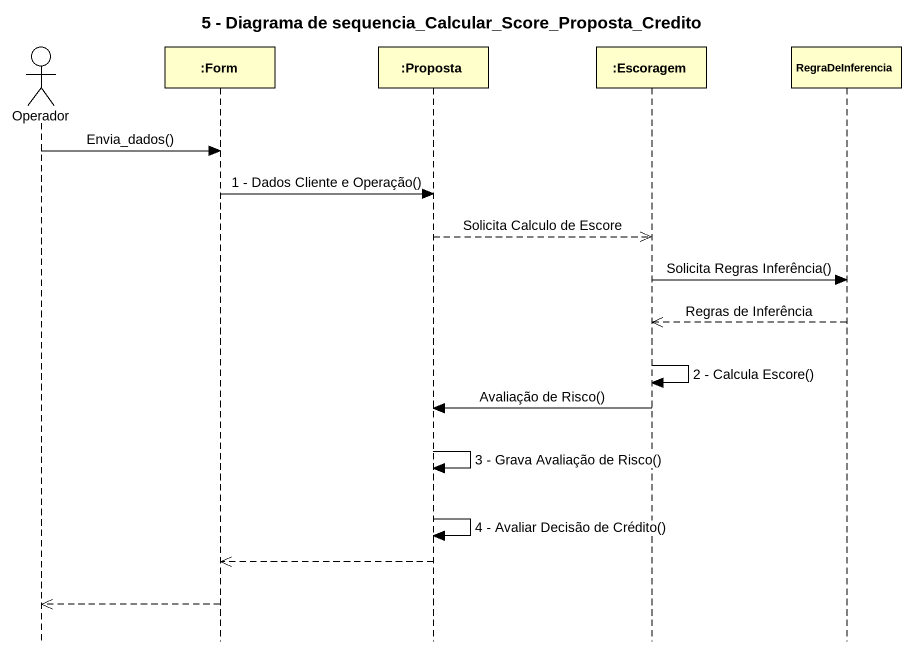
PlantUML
@startuml
title 5 - Diagrama de sequencia_Calcular_Score_Proposta_Credito
hide footbox
actor Operador
participant ":Form" as Form
participant ":Proposta" as Proposta
participant ":Escoragem" as Escoragem
participant RegraDeInferencia

Operador -> Form : Envia_dados()
Form -> Proposta : 1 - Dados Cliente e Operação()
Proposta -->> Escoragem : Solicita Calculo de Escore
Escoragem -> RegraDeInferencia : Solicita Regras Inferência()
RegraDeInferencia -->> Escoragem : Regras de Inferência
Escoragem -> Escoragem : 2 - Calcula Escore()
Escoragem -> Proposta : Avaliação de Risco()
Proposta -> Proposta : 3 - Grava Avaliação de Risco()
Proposta -> Proposta : 4 - Avaliar Decisão de Crédito()
Proposta -->> Form
Form -->> Operador
@enduml
